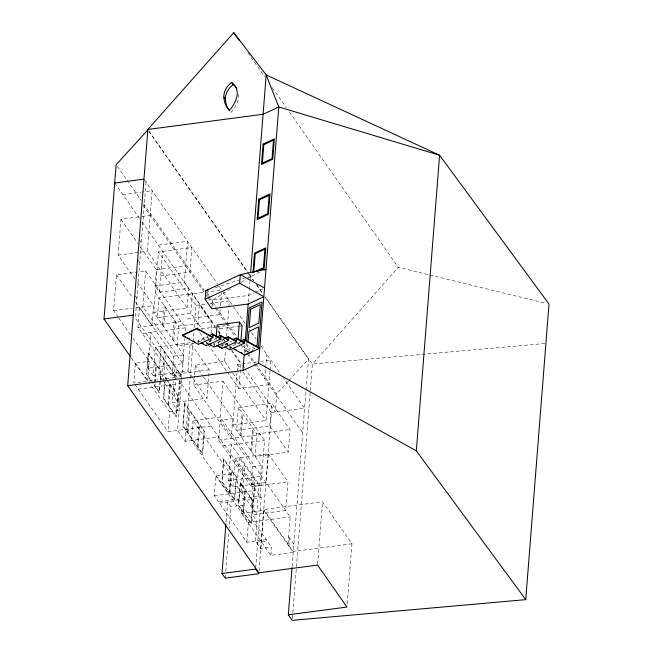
<?xml version="1.0" encoding="UTF-8"?>
<svg xmlns="http://www.w3.org/2000/svg" width="653" height="653" viewBox="0 0 653 653"><rect width="100%" height="100%" fill="white"/><g stroke="black" fill="none" stroke-linecap="round" stroke-linejoin="round"><path stroke-width="0.49" stroke-dasharray="3.27 2.45" d="M118.283 317.301L113.622 310.657L116.446 274.774L145.701 270.922L185.583 327.798L185.264 331.781M134.967 279.133L118.12 255.111L120.944 219.228L141.121 216.576M146.052 182.13L135.351 318.125L178.481 379.638M181.95 374.7L172.106 375.997L137.971 327.316L139.53 307.49L153.553 305.637L151.994 325.463L135.677 302.2M131.326 357.958L147.611 381.172L149.17 361.346L135.465 363.15L133.898 382.985L176.857 377.32M180.497 376.863L180.652 374.871L150.851 332.369L148.027 368.251L182.758 363.68L142.876 306.804L145.701 270.922M160.711 275.941L189.966 272.089L191.9 247.511L158.467 251.911L153.708 312.371L187.142 307.971L147.374 251.258L152.133 190.798L142.044 192.129M187.142 307.971L188.684 288.332L159.438 292.185L155.096 285.998L156.377 269.754L140.109 246.565M159.438 292.185L162.646 251.364M192.578 377.687L187.974 371.116L153.243 375.695L155.479 347.282L190.211 342.703L209.213 369.802L206.977 398.216L172.245 402.795L173.918 381.483M154.434 382.764L155.871 364.529M154.843 385.605L154.998 383.572M155.079 382.56L156.434 365.337M162.589 325.039L164.132 305.392M163.723 326.655L165.266 307.008M160.287 381.001L159.348 392.853L152.941 383.719M160.36 380.013L161.062 371.116L148.247 352.84L146.533 374.577L152.361 382.887M164.27 351.045L162.034 379.458L158.875 374.953L161.111 346.539L180.114 373.638L179.877 376.683M163.421 381.425L165.658 353.012M172.694 339.454L174.245 319.807M168.107 404.517L169.698 384.25M168.67 405.325L170.27 385.058M173.829 341.062L175.371 321.423M172.106 375.997L173.674 356.171L139.53 307.49M211.001 426.009L168.041 431.666L169.6 411.839L150.508 384.609M174.196 377.614L175.077 366.455M155.259 292.732L178.661 326.108L177.118 345.747L193.827 343.551M174.22 396.836L175.502 380.601M175.584 379.589L176.457 368.423M188.684 288.332L184.35 282.145L187.566 241.324L158.312 245.177M179.559 380.74L177.877 402.052L163.968 382.217M180.179 380.854L177.828 410.753L172.245 402.795M182.758 363.68L184.717 338.76M181.558 379.687L177.567 430.409L185.199 441.297L218.633 436.898M181.64 378.691L183.509 354.873L153.708 312.371M190.823 313.228L192.374 293.581L158.94 297.988L157.397 317.627L190.823 313.228L202.422 329.765M187.974 371.116L190.211 342.703M185.199 441.297L192.953 342.849M193.027 341.837L193.745 332.704M194.145 327.626L195.908 305.302L158.467 251.911M187.305 431.788L189.019 410.051M188.007 432.776L189.713 411.039M203.516 376.887L232.754 418.597L231.195 438.424L193.761 385.041L194.463 376.12M194.545 375.124L195.329 365.215L224.575 361.362L232.174 372.194M197.875 342.588L198.022 340.67L207.066 336.466M198.398 344.384L198.626 341.503L208.568 336.875M193.027 420.646L191.468 440.473L228.893 493.856L230.46 474.029L193.027 420.646L220.192 417.063L290.185 516.89L287.981 544.912M197.402 446.179L199.108 424.442M198.096 447.174L199.81 425.43M206.275 345.755L206.503 342.874L216.453 338.246M211.874 307.824L212.47 300.192L209.695 296.225M210.699 339.38L210.544 341.348L208.576 341.609M211.164 333.487L212.086 321.709L192.374 293.581M213.637 345.331L213.784 343.413L215.49 344.351M214.16 347.127L214.388 344.245L224.338 339.625M215.947 339.887L216.102 337.903M220.151 309.677L219.767 314.591L186.334 318.99M220.461 305.743L221.465 292.96M218.469 345.698L218.861 340.735M219.335 334.769L219.8 328.81L218.192 326.508M222.044 348.498L222.273 345.617L232.215 340.997M220.192 417.063L223.016 381.189L193.761 385.041M224.575 361.362L225.522 349.396M225.832 345.413L225.987 343.421M226.534 336.442L228.795 307.783M228.868 306.796L229.334 300.894L210.168 303.425M266.277 539.664L246.842 542.219L214.274 495.782L215.833 475.955L230.46 474.029M236.998 372.528L232.876 424.932L261.363 465.556L259.796 485.383L251.225 486.509L218.657 440.073L220.224 420.246L232.754 418.597M229.921 349.869L230.15 346.988L240.1 342.368M232.876 486.893L235.129 458.267L268.342 453.892L266.089 482.518L232.876 486.893L228.485 480.641L231.309 444.758L259.796 485.383M237.072 371.524L237.627 364.472L256.719 361.958M226.044 522.188L227.636 502.051L230.86 506.655L229.195 527.795M229.554 492.142L231.268 470.405M230.125 492.95L231.831 471.213M268.914 384.674L238.941 388.625L240.875 364.039L231.521 350.702M238.394 407.627L236.615 430.262L269.828 425.887L288.267 452.186L255.054 456.561L256.833 433.927L238.394 407.627L271.607 403.252L290.046 429.552L288.267 452.186M225.236 578.142L225.473 575.122M225.791 571.089L228.803 532.832M244.279 353.379L245.071 343.298M248.311 302.078L249.234 290.438M249.307 289.442L249.936 281.5M250.009 280.504L250.483 274.505M246.524 342.36L245.732 352.481L255.764 347.812M240.328 435.559L242.108 412.925M247.895 344.017L247.438 349.837L253.584 346.98M241.145 436.726L242.924 414.084M241.022 491.929L243.275 463.304M242.443 493.954L244.695 465.328M241.447 513.364L263.796 510.417L293.246 552.405L270.889 555.352L241.447 513.364L242.092 505.169L230.86 506.655M243.038 511.332L244.753 489.587M243.61 512.132L245.316 490.395M250.842 450.562L252.621 427.919M251.658 451.721L253.437 429.086M246.842 542.219L248.401 522.392L215.833 475.955M251.225 486.509L252.784 466.683L220.224 420.246M251.127 506.344L253.38 477.718M252.548 508.369L254.801 479.743M270.889 555.352L271.534 547.165L260.678 548.593L255.413 541.092L256.972 521.265L252.491 514.866L254.743 486.24L235.129 458.267M264.832 378.862L265.608 369.027M265.681 368.047L266.767 354.277M223.016 381.189L264.522 440.383L260.139 496.092L218.355 501.594M232.876 424.932L266.089 420.556L269.991 370.912M270.073 369.925L270.84 360.097L260.759 361.427M255.666 568.102L261.216 497.627L179.028 380.413M269.828 425.887L271.607 403.252M260.678 548.593L271.379 412.598L241.7 370.275M259.045 570.787L263.869 509.495L322.517 501.773L351.959 543.761L347.135 605.053M288.234 381.246L276.774 393.8L275.337 412.076L245.087 368.929M268.342 453.892L287.957 481.865L285.704 510.491L252.491 514.866M288.855 546.153L289.499 537.958M292.128 566.559L305.93 391.171M306.012 390.168L308.461 359.085L265.232 297.442M292.397 618.318L310.24 391.563M310.322 390.551L312.403 364.113L398.289 267.306L428.825 274.75M317.611 564.061L322.517 501.773M288.912 380.503L308.461 359.085M230.533 288.904L212.47 300.192L248.842 295.401L254.376 292.822M240.859 282.447L246.026 279.223M246.883 278.684L260.474 271.819M255.299 292.397L262.686 288.961M208.617 340.776L213.139 338.678M221.024 340.05L223.734 338.785M224.379 343.519L221.669 344.784L224.224 346.196M234.076 344.049L236.786 342.792M215.482 287.606L244.516 278.382M248.385 277.15L250.328 276.537M122.878 194.651L141.04 192.26M142.125 216.437L150.198 215.376M118.12 255.111L147.374 251.258M156.377 269.754L185.632 265.902M155.096 285.998L184.35 282.145M188.268 294.413L204.552 292.266M205.564 292.136L221.702 290.014L218.192 285.01M113.622 310.657L131.775 308.265M135.816 307.734L142.876 306.804M195.908 305.302L206.136 303.955M137.971 327.316L181.24 321.611M178.661 326.108L212.086 321.709M142.305 333.495L185.583 327.798M201.426 328.9L215.417 327.055M216.412 326.924L227.399 325.48M219.8 328.81L239.186 326.255M240.157 326.125L242.1 325.871M218.698 341.495L224.518 340.727M220.412 345.445L227.195 344.555M236.892 343.274L240.769 342.76M173.674 356.171L183.509 354.873M209.213 369.802L174.482 374.381L155.479 347.282M138.24 389.164L181.199 383.507M169.6 411.839L179.126 410.582M271.379 412.598L304.592 408.223L283.647 378.348M256.833 433.927L290.046 429.552M218.657 440.073L260.449 434.563M222.738 445.885L264.522 440.383M252.784 466.683L261.363 465.556M228.485 480.641L261.698 476.266M254.743 486.24L287.957 481.865M214.274 495.782L256.066 490.272M219.424 503.128L261.216 497.627M248.401 522.392L290.185 516.89M256.286 542.333L267.15 540.904M351.959 543.761L293.311 551.491L263.869 509.495M544.888 343.502L312.403 364.113L265.428 297.115M429.813 274.995L546.047 303.343M230.403 346.629L232.101 347.567M230.15 346.988L231.88 347.943M206.756 342.507L208.454 343.454M206.503 342.874L208.209 343.821M198.022 340.67L200.577 342.082M247.781 52.664L264.743 76.858M272.35 87.698L286.373 107.704M289.295 111.859L398.289 267.306M149.031 131.122L249.046 273.762M249.634 274.595L253.731 280.439M256.653 284.61L263.086 293.785M148.99 131.661L248.287 273.281M248.875 274.113L253.552 280.782M256.466 284.945L262.898 294.111M144.476 179.877L217.612 284.177M223.334 292.34L232.843 305.906M233.431 306.739L245.708 324.255M249.217 329.259L250.972 331.757M251.56 332.597L256.237 339.266M260.914 345.943L280.733 374.202M206.919 292.266L209.14 295.434M117.303 166.376L141.26 200.528M143.595 203.858L204.34 290.503M206.683 293.834L208.429 296.331M209.017 297.164L216.029 307.163M216.608 307.996L226.542 322.158M227.122 322.99L236.468 336.319M242.9 345.478L247.569 352.147M248.156 352.979L255.168 362.978M255.747 363.811L276.774 393.8M143.064 205.205L203.989 292.087M206.324 295.425L207.491 297.091M208.078 297.923L214.511 307.09M215.09 307.922L225.22 322.37M225.767 323.145L235.586 337.152M239.096 342.156L240.271 343.829M240.851 344.662L253.723 363.011M254.303 363.843L302.657 432.8M114.699 182.987L139.726 218.673M142.044 221.987L215.286 326.427M218.208 330.598L221.13 334.769M226.975 343.103L228.15 344.776M228.73 345.608L241.594 363.95M242.753 365.607L244.5 368.096M215.735 328.19L199.369 304.845L197.435 329.422L205.034 340.262M218.078 331.528L220.412 334.858M223.334 339.029L225.677 342.368M226.256 343.2L229.179 347.372M237.627 364.472L241.12 369.451M139.195 239.594L141.293 242.589M207.066 336.385L209.384 339.691M232.762 373.034L266.089 420.556M120.944 219.228L137.791 243.251M205.613 341.095L207.368 343.6M207.956 344.433L226.664 371.116M227.244 371.949L238.941 388.625M137.636 259.421L139.734 262.416M137.293 282.447L153.553 305.637M195.329 365.215L202.928 376.055M135.334 296.054L136.91 298.299M193.157 378.511L206.977 398.216M116.446 274.774L132.763 298.046M288.626 536.717L293.891 544.218M166.939 379.483L165.185 376.993L163.479 398.738L176.294 417.014L178.008 395.269L167.519 380.315M166.425 379.573L165.331 378.014L163.732 398.289L176.155 415.994L177.747 395.726L166.972 380.348M118.862 318.133L130.518 334.752M132.853 338.083L149.17 361.346M148.027 368.251L153.243 375.695M237.79 499.039L238.867 500.565M242.092 505.169L271.534 547.165M153.12 383.156L146.794 374.128L148.386 353.861L160.809 371.565L159.21 391.833L154.271 384.797M135.465 363.15L149.929 383.784M134.983 384.527L168.041 431.666M230.95 112.536A29.001 23.043 -35 0 0 238.639 97.811A19.721 15.672 -35 0 0 238.361 92.032M184.628 402.909L182.791 426.229L202.569 454.431L204.405 431.111L184.628 402.909M184.872 404.142L183.167 425.878L202.324 453.198L204.03 431.462L184.872 404.142M223.653 458.659L221.816 481.979L234.631 500.263L236.468 476.935L223.653 458.659M223.783 459.736L222.077 481.473L234.492 499.186L236.206 477.441L223.783 459.736M239.357 457.712L237.104 486.338L256.719 514.311L258.972 485.685L239.357 457.712M240.247 482.281L238.41 505.602L251.225 523.877L253.062 500.557L240.247 482.281M240.386 483.359L238.671 505.095L251.087 522.808L252.801 501.063L240.386 483.359"/><path stroke-width="0.98" d="M130.167 356.301L103.998 318.982L116.136 164.711L147.815 129.996M127.694 385.694L147.864 129.457L233.75 32.65L266.187 74.932L278.782 106.986L258.612 363.223L242.924 370.512L127.694 385.694L258.89 572.795L317.538 565.074L346.98 607.061L288.332 614.783L292.046 567.563M259.29 348.416L244.622 340.262L244.393 343.143L236.737 338.891L236.508 341.772L228.852 337.519L228.632 340.401L220.975 336.148L220.747 339.029L213.09 334.777L212.862 337.658L198.398 344.384L182.448 335.52L182.481 335.046L196.953 328.32L212.266 336.826L212.494 333.944L220.151 338.197L220.371 335.316L228.028 339.568L228.256 336.687L235.913 340.939L236.141 338.058L243.789 342.311L244.018 339.429L259.331 347.935L259.29 348.416L244.826 355.134L232.737 348.424M182.448 335.52L196.912 328.802L196.953 328.32M205.132 299.27L239.627 283.239L263.853 296.691L248.164 303.988L211.792 308.779L205.132 299.27L205.809 290.683L240.304 274.652L266.016 269.248L264.163 270.105M216.184 336.907L217.123 324.982L239.414 322.043L242.1 325.871L240.924 340.776M239.627 283.239L240.304 274.652L264.53 288.104M238.084 338.94L239.414 322.043M222.004 573.538L255.592 569.114L258.817 573.718L225.236 578.142L222.004 573.538L225.889 524.196M242.924 370.512L244.198 354.383M245.308 340.278L248.164 303.988M250.646 272.481L266.187 74.932L439.6 155.226L549.002 304.061L525.738 599.65L292.234 620.35L288.332 614.783M246.605 341.348L249.234 307.938L262.008 302.004L258.506 346.539M252.989 272.521L254.515 253.103L265.771 247.871L264.163 268.261L257.241 271.477M248.05 342.074L248.891 331.406L258.547 326.916L257.102 345.347L255.339 346.163M525.738 599.65L416.336 450.815L439.6 155.226L278.782 106.986L263.094 114.275L147.864 129.457M208.87 335.626L212.494 333.944M216.755 336.997L220.371 335.316M220.747 339.029L206.275 345.755L201.173 342.915M224.64 338.368L228.256 336.687M228.632 340.401L214.16 347.127L209.058 344.286M232.517 339.74L236.141 338.058M236.508 341.772L222.044 348.498L216.086 345.192M240.402 341.111L244.018 339.429M244.393 343.143L229.921 349.869L224.82 347.037M244.859 354.661L253.005 350.873M205.809 290.683L208.707 289.761M114.699 182.987L143.954 179.134M103.998 318.982L133.245 315.13M234.656 348.988L236.353 349.935M240.606 352.294L242.312 353.24M196.912 328.802L212.862 337.658M258.612 363.223L416.336 450.815M218.894 346.245L221.44 347.665M209.311 343.927L211.009 344.874M201.426 342.556L203.124 343.502M182.481 335.046L185.885 336.932M187.591 337.879L189.288 338.825M193.541 341.184L195.247 342.131M233.75 32.65L239.014 40.16M231.586 82.425A19.721 15.672 -35 0 1 237.08 95.591A29.001 23.043 -35 0 1 229.391 110.316A30.022 23.859 -35 0 1 223.889 97.15A17.1 13.591 -35 0 1 231.586 82.425L233.137 84.645A19.721 15.672 -35 0 1 236.933 88.628M223.889 97.15L225.448 99.378A30.022 23.859 -35 0 0 229.383 110.724M225.448 99.378A17.1 13.591 -35 0 1 233.137 84.645M258.759 199.189L257.151 219.579L268.407 214.355L270.016 193.965L258.759 199.189M263.102 144.06L261.494 164.45L272.75 159.218L274.35 138.828L263.102 144.06M250.638 309.138L249.193 327.569L258.849 323.072L260.302 304.649L250.638 309.138M255.233 253.707L253.788 272.138L263.445 267.648L264.898 249.217L255.233 253.707M259.478 199.802L258.025 218.233L267.689 213.743L269.142 195.312L259.478 199.802M263.82 144.672L262.367 163.095L272.032 158.606L273.476 140.175L263.82 144.672"/></g></svg>
